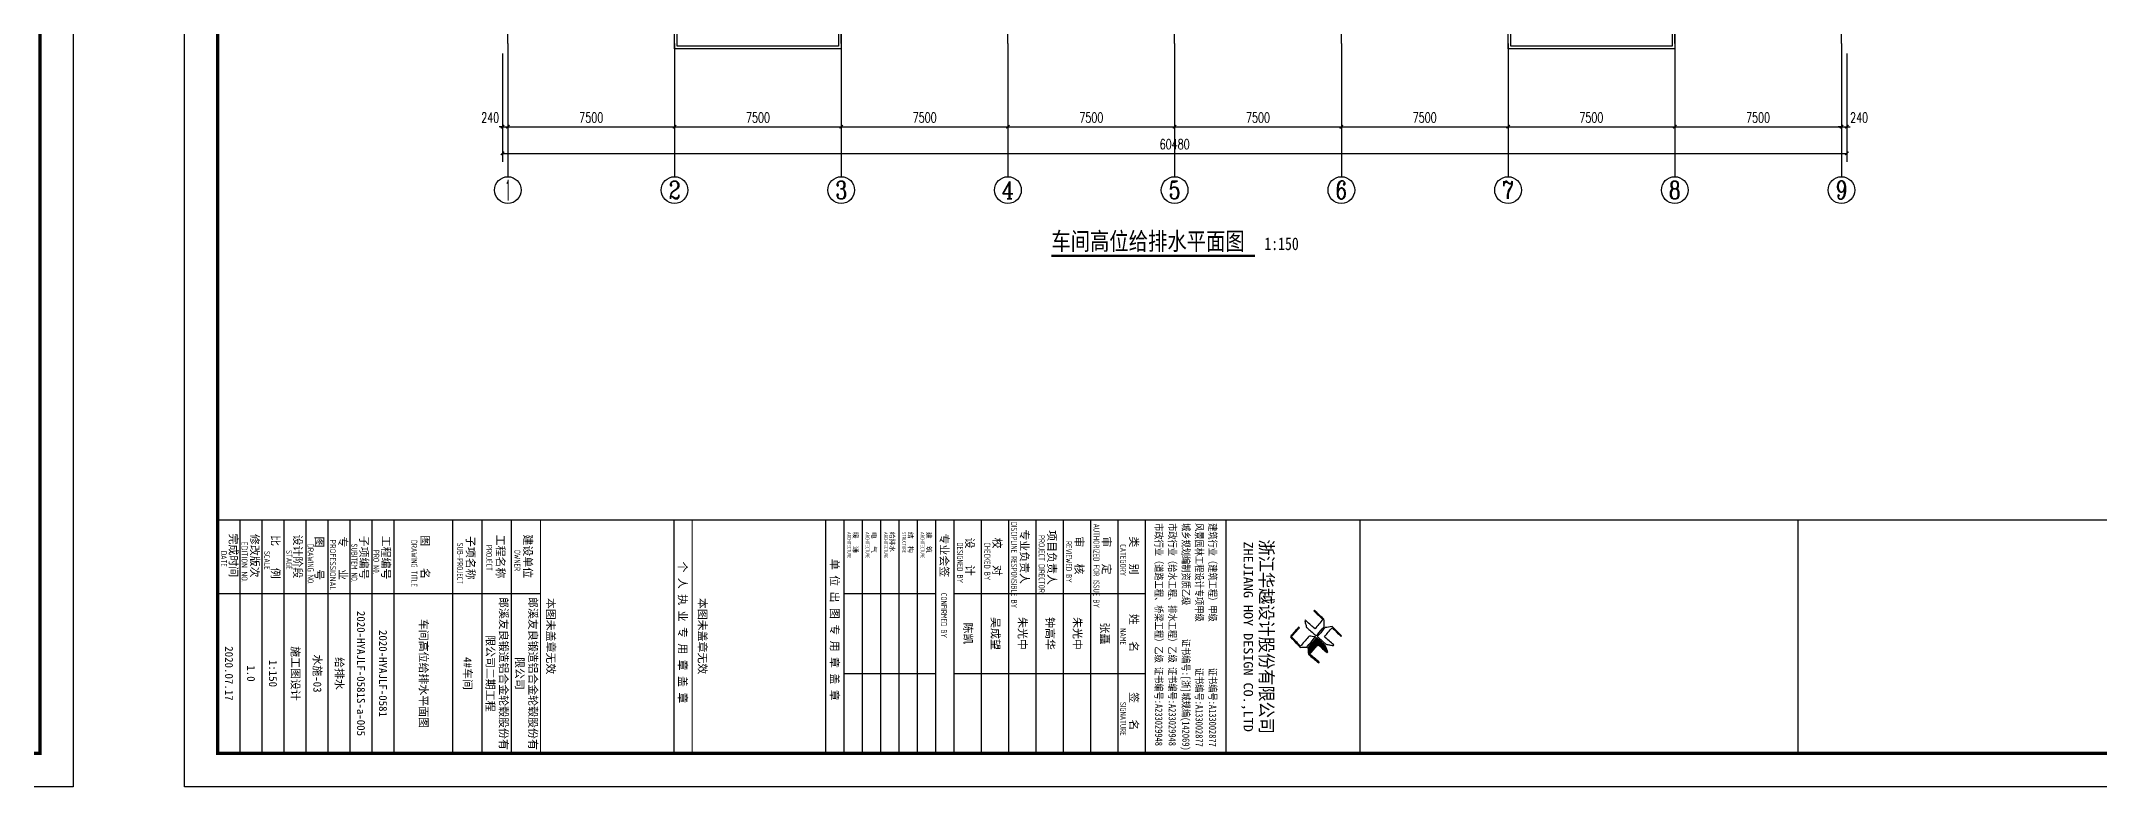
# Model space of a CAD drawing. Extents: x 14168272 to 29396535, y -812963 to 33736.
# Drawn here: x 14764726 to 14857348, y -339170 to -305621 of the extents above; entities that cross this region are included whole.
import ezdxf
from ezdxf.enums import TextEntityAlignment as Align

# ---------------------------------------------------------------- set-up
doc = ezdxf.new("R2010")
doc.units = 0
doc.header["$LTSCALE"] = 1000
doc.header["$MEASUREMENT"] = 0
doc.linetypes.add('DOTE', pattern=[2.42, 2, -0.2, 0.02, -0.2])
for name, color, linetype in [('AXIS', 3, 'Continuous'), ('AXIS_TEXT', 7, 'Continuous'), ('DIM_SYMB', 3, 'Continuous'), ('DOTE', 8, 'DOTE'), ('PUB_TEXT', 7, 'Continuous'), ('PUB_TITLE', 4, 'Continuous'), ('TK', 4, 'Continuous')]:
    doc.layers.add(name, color=color, linetype=linetype)
doc.styles.add('-宋体', font='', dxfattribs={"width": 0.8})
doc.styles.add('_TCH_AXIS', font='COMPLEX', dxfattribs={"bigfont": 'GBCBIG'})
doc.styles.add('_TCH_DIM_T3', font='SIMPLEX', dxfattribs={"width": 0.705882, "bigfont": 'GBCBIG'})
doc.styles.add('COMPLEX', font='COMPLEX')
doc.styles.add('HT', font='simhei.ttf', dxfattribs={"width": 0.8})
doc.styles.add('TSSD_REIN', font='tssdeng.shx', dxfattribs={"width": 0.7, "bigfont": 'tssdchn.shx'})
doc.styles.add('YAYA', font='', dxfattribs={"width": 0.8, "height": 1})
doc.styles.add('图签宋体', font='', dxfattribs={"height": 300})
doc.styles.add('图签黑体', font='simhei.ttf', dxfattribs={"height": 550})
doc.styles.get('-宋体').set_extended_font_data('SimSun')
doc.styles.get('YAYA').set_extended_font_data('SimSun')
doc.styles.get('图签宋体').set_extended_font_data('NSimSun')
doc.dimstyles.new('_TCH_ARCH&&150', dxfattribs={"dimtxt": 446.25, "dimasz": 150, "dimexe": 375, "dimexo": 450, "dimgap": 189.375, "dimtad": 1, "dimdec": 0, "dimzin": 0, "dimdsep": 46, "dimtxsty": '_TCH_DIM_T3', "dimblk": 'ARCHTICK', "dimcen": 0.09, "dimclrt": 7, "dimazin": 2, "dimtfac": 1, "dimtdec": 0, "dimtix": 1, "dimtmove": 2, "dimatfit": 3, "dimfxl": 0, "dimtolj": 1, "dimtzin": 0, "dimarcsym": 0})

# ---------------------------------------------------------------- blocks, each defined once
blk = doc.blocks.new('GeYuanFrame_66184160', base_point=(20.09, 4.53))
at = {"layer": 'TK'}
blk.add_lwpolyline([(20.09, 4.53), (20.09, 598.53), (1071.09, 598.53), (1071.09, 4.53)], close=True, dxfattribs=at)
at = {"layer": 'TK', "const_width": 1}
blk.add_lwpolyline([(45.09, 588.53), (1061.09, 588.53), (1061.09, 14.53), (45.09, 14.53)], close=True, dxfattribs=at)
blk = doc.blocks.new('A$C053D6479')
at = {"layer": 'PUB_TITLE'}
h = blk.add_hatch(color=256, dxfattribs=at)
h.dxf.hatch_style = 1
edge = h.paths.add_edge_path()
edge.add_spline(control_points=[(1026, 827), (1105, 920), (1188, 1008), (1266, 1102)], knot_values=[13, 13, 13, 13, 14, 14, 14, 14], degree=3, periodic=0)
edge.add_spline(control_points=[(1266, 1102), (1258, 1111), (1249, 1119), (1239, 1116)], knot_values=[12, 12, 12, 12, 13, 13, 13, 13], degree=3, periodic=0)
edge.add_spline(control_points=[(1239, 1116), (1210, 1107), (1179, 1092), (1144, 1077)], knot_values=[11, 11, 11, 11, 12, 12, 12, 12], degree=3, periodic=0)
edge.add_spline(control_points=[(1144, 1077), (1109, 1063), (1069, 1053), (1047, 1038)], knot_values=[10, 10, 10, 10, 11, 11, 11, 11], degree=3, periodic=0)
edge.add_spline(control_points=[(1047, 1038), (1028, 1026), (1007, 992), (991, 972)], knot_values=[9, 9, 9, 9, 10, 10, 10, 10], degree=3, periodic=0)
edge.add_spline(control_points=[(991, 972), (942, 913), (899, 868), (849, 810)], knot_values=[8, 8, 8, 8, 9, 9, 9, 9], degree=3, periodic=0)
edge.add_spline(control_points=[(849, 810), (842, 801), (822, 776), (822, 775)], knot_values=[7, 7, 7, 7, 8, 8, 8, 8], degree=3, periodic=0)
edge.add_spline(control_points=[(822, 775), (823, 771), (848, 752), (859, 744)], knot_values=[6, 6, 6, 6, 7, 7, 7, 7], degree=3, periodic=0)
edge.add_spline(control_points=[(859, 744), (949, 670), (1035, 592), (1122, 521)], knot_values=[5, 5, 5, 5, 6, 6, 6, 6], degree=3, periodic=0)
edge.add_spline(control_points=[(1122, 521), (1153, 527), (1185, 530), (1217, 533)], knot_values=[4, 4, 4, 4, 5, 5, 5, 5], degree=3, periodic=0)
edge.add_spline(control_points=[(1217, 533), (1246, 535), (1293, 532), (1316, 542)], knot_values=[3, 3, 3, 3, 4, 4, 4, 4], degree=3, periodic=0)
edge.add_spline(control_points=[(1316, 542), (1327, 547), (1338, 565), (1349, 579)], knot_values=[2, 2, 2, 2, 3, 3, 3, 3], degree=3, periodic=0)
edge.add_spline(control_points=[(1349, 579), (1423, 670), (1507, 759), (1572, 848)], knot_values=[1, 1, 1, 1, 2, 2, 2, 2], degree=3, periodic=0)
edge.add_spline(control_points=[(1572, 848), (1564, 852), (1561, 861), (1551, 862)], knot_values=[0, 0, 0, 0, 1, 1, 1, 1], degree=3, periodic=0)
edge.add_spline(control_points=[(1551, 862), (1469, 769), (1393, 671), (1310, 579)], knot_values=[15, 15, 15, 15, 16, 16, 16, 16], degree=3, periodic=0)
edge.add_spline(control_points=[(1310, 579), (1216, 662), (1118, 742), (1026, 827)], knot_values=[14, 14, 14, 14, 15, 15, 15, 15], degree=3, periodic=0)
at = {"layer": 'TK'}
for points, knots in [([(1031, 1298), (1066, 1286), (1054, 1262), (1045, 1224), (1036, 1188), (1031, 1158), (1024, 1121), (1020, 1104), (1017, 1085), (1012, 1071), (1004, 1052), (976, 1026), (956, 1003), (906, 946), (866, 899), (814, 839), (806, 829), (789, 806), (787, 806), (777, 804), (728, 856), (719, 864), (651, 922), (580, 978), (514, 1036), (509, 1106), (488, 1176), (479, 1247), (570, 1343), (663, 1436), (758, 1526), (764, 1523), (768, 1518), (774, 1515), (693, 1422), (599, 1343), (520, 1249), (607, 1171), (698, 1096), (789, 1021), (874, 1109), (950, 1206), (1031, 1298)], [0, 0, 0, 0, 1, 1, 1, 2, 2, 2, 3, 3, 3, 4, 4, 4, 5, 5, 5, 6, 6, 6, 7, 7, 7, 8, 8, 8, 9, 9, 9, 10, 10, 10, 11, 11, 11, 12, 12, 12, 13, 13, 13, 14, 14, 14, 14]), ([(555, 949), (624, 891), (699, 833), (760, 773), (689, 691), (614, 604), (539, 517), (529, 505), (516, 487), (506, 482), (492, 475), (469, 472), (452, 467), (416, 456), (383, 448), (342, 438), (323, 433), (297, 422), (293, 440), (291, 452), (313, 470), (322, 480), (400, 566), (477, 652), (553, 736), (460, 815), (366, 894), (270, 970), (183, 883), (101, 791), (16, 703), (-18, 714), (9, 735), (28, 755), (103, 838), (192, 930), (266, 1005), (319, 1009), (387, 1005), (442, 1007), (456, 1008), (472, 1011), (485, 1007), (507, 1000), (534, 967), (555, 949)], [0, 0, 0, 0, 1, 1, 1, 2, 2, 2, 3, 3, 3, 4, 4, 4, 5, 5, 5, 6, 6, 6, 7, 7, 7, 8, 8, 8, 9, 9, 9, 10, 10, 10, 11, 11, 11, 12, 12, 12, 13, 13, 13, 14, 14, 14, 15, 15, 15, 15]), ([(1097, 490), (1100, 425), (1106, 361), (1107, 294), (1018, 207), (925, 121), (830, 33), (818, 21), (800, 0), (787, 0), (768, -1), (725, 49), (712, 60), (662, 103), (616, 143), (568, 186), (545, 207), (518, 224), (499, 250), (501, 259), (511, 261), (516, 267), (609, 192), (696, 111), (785, 33), (883, 118), (977, 208), (1070, 298), (992, 373), (892, 456), (803, 534), (791, 544), (768, 561), (766, 569), (761, 588), (776, 634), (780, 655), (785, 690), (788, 721), (795, 746), (897, 661), (998, 576), (1097, 490)], [0, 0, 0, 0, 1, 1, 1, 2, 2, 2, 3, 3, 3, 4, 4, 4, 5, 5, 5, 6, 6, 6, 7, 7, 7, 8, 8, 8, 9, 9, 9, 10, 10, 10, 11, 11, 11, 12, 12, 12, 13, 13, 13, 14, 14, 14, 14]), ([(1551, 862), (1561, 861), (1564, 852), (1572, 848), (1507, 759), (1423, 670), (1349, 579), (1338, 565), (1327, 547), (1316, 542), (1293, 532), (1246, 535), (1217, 533), (1185, 530), (1153, 527), (1122, 521), (1035, 592), (949, 670), (859, 744), (848, 752), (823, 771), (822, 775), (822, 776), (842, 801), (849, 810), (899, 868), (942, 913), (991, 972), (1007, 992), (1028, 1026), (1047, 1038), (1069, 1053), (1109, 1063), (1144, 1077), (1179, 1092), (1210, 1107), (1239, 1116), (1249, 1119), (1258, 1111), (1266, 1102), (1188, 1008), (1105, 920), (1026, 827), (1118, 742), (1216, 662), (1310, 579), (1393, 671), (1469, 769), (1551, 862)], [0, 0, 0, 0, 1, 1, 1, 2, 2, 2, 3, 3, 3, 4, 4, 4, 5, 5, 5, 6, 6, 6, 7, 7, 7, 8, 8, 8, 9, 9, 9, 10, 10, 10, 11, 11, 11, 12, 12, 12, 13, 13, 13, 14, 14, 14, 15, 15, 15, 16, 16, 16, 16])]:
    blk.add_open_spline(points, degree=3, knots=knots, dxfattribs=at)
blk = doc.blocks.new('GeYuanFrame_34818471', base_point=(20.09, 4.53))
at = {"layer": 'PUB_TITLE'}
for points in [[(1013.09, 235.33), (1013.09, 292.73)], [(1037.09, 235.33), (1037.09, 292.73)], [(1013.09, 202.33), (1013.09, 229.83)], [(1037.09, 202.33), (1037.09, 229.83)], [(1013.09, 14.53), (1013.09, 111.33)]]:
    blk.add_lwpolyline(points, dxfattribs=at)
at = {"layer": 'TK'}
for p, q in [((991.09, 316.93), (1061.09, 316.93)), ((991.09, 284.53), (1061.09, 284.53)), ((991.09, 276.33), (1061.09, 276.33)), ((991.09, 268.13), (1061.09, 268.13)), ((991.09, 259.93), (1061.09, 259.93)), ((991.09, 251.73), (1061.09, 251.73)), ((991.09, 243.53), (1061.09, 243.53)), ((991.09, 235.33), (1061.09, 235.33)), ((991.09, 235.33), (1061.09, 235.33)), ((991.09, 102.53), (1061.09, 102.53)), ((991.09, 93.73), (1061.09, 93.73)), ((991.09, 84.93), (1013.09, 84.93)), ((991.09, 84.93), (1061.09, 84.93)), ((991.09, 67.37), (1061.09, 67.37)), ((991.09, 67.33), (1061.09, 67.33)), ((991.09, 60.77), (1061.09, 60.77)), ((991.09, 54.17), (1061.09, 54.17)), ((991.09, 47.57), (1061.09, 47.57)), ((991.09, 40.97), (1061.09, 40.97)), ((991.09, 34.37), (1061.09, 34.37)), ((991.09, 27.77), (1061.09, 27.77)), ((991.09, 21.17), (1061.09, 21.17)), ((991.09, 14.53), (1061.09, 14.53))]:
    blk.add_line(p, q, dxfattribs=at)
blk.add_lwpolyline([(20.09, 4.53), (20.09, 598.53), (1071.09, 598.53), (1071.09, 4.53)], close=True, dxfattribs=at)
at = {"layer": 'TK', "const_width": 1}
blk.add_lwpolyline([(45.09, 588.53), (1061.09, 588.53), (1061.09, 14.53), (45.09, 14.53)], close=True, dxfattribs=at)
at = {"layer": 'TK'}
for points, const_width in [([(991.09, 588.53), (991.09, 14.53)], 0.4), ([(991.09, 488.5), (1061.09, 488.5)], 0.35), ([(991.09, 357.14), (1061.09, 357.14)], 0.35), ([(991.09, 292.73), (1061.09, 292.73)], 0.35), ([(991.09, 292.73), (1061.09, 292.73)], 0.35), ([(991.09, 235.33), (1061.09, 235.33)], 0.35), ([(991.09, 202.33), (1061.09, 202.33)], 0.35), ([(991.09, 156.83), (1061.09, 156.83)], 0.35), ([(991.09, 111.33), (1061.09, 111.33)], 0.35), ([(991.09, 67.37), (1061.09, 67.37)], 0.35)]:
    blk.add_lwpolyline(points, dxfattribs=dict(at, const_width=const_width))
for points in [[(991.09, 292.73), (1061.09, 292.73)], [(991.09, 235.33), (1061.09, 235.33)], [(991.09, 229.83), (1061.09, 229.83)], [(991.09, 224.33), (1061.09, 224.33)], [(991.09, 218.83), (1061.09, 218.83)], [(991.09, 213.33), (1061.09, 213.33)], [(991.09, 207.83), (1061.09, 207.83)], [(991.09, 202.33), (1061.09, 202.33)], [(991.09, 196.83), (1061.09, 196.83)], [(991.09, 151.33), (1061.09, 151.33)]]:
    blk.add_lwpolyline(points, dxfattribs=at)
at = {"layer": 'PUB_TITLE', "xscale": 0.01000000000021828, "yscale": 0.01000000000021828, "zscale": 0.01}
blk.add_blockref('A$C053D6479', (1018.19, 336.27), dxfattribs=at)
at = {"layer": 'TK'}
for s, height, style, width, p in [('浙江华越设计股份有限公司', 3.96, 'HT', 0.9, (1026.07, 329.16)), ('ZHEJIANG HOY DESIGN CO.,LTD', 2.8, '图签黑体', 1.11, (1026.06, 323.29))]:
    blk.add_text(s, height=height, dxfattribs=dict(at, style=style, width=width)).set_placement(p, align=Align.MIDDLE)
for s, height, style, width, p in [('建筑行业（建筑工程）甲级           证书编号:A133002877', 2.2, '-宋体', 0.8, (992, 311.83)), ('风景园林工程设计专项甲级           证书编号:A133002877', 2.2, '-宋体', 0.8, (992, 307.81)), ('城乡规划编制资质乙级        证书编号:[浙]城规编(142069)', 2.2, '-宋体', 0.8, (992, 303.82)), ('市政行业（给水工程、排水工程）乙级 证书编号:A233029948', 2.2, '-宋体', 0.8, (992, 299.74)), ('市政行业（道路工程、桥梁工程）乙级 证书编号:A233029948', 2.2, '-宋体', 0.8, (992, 295.69)), ('CATEGORY', 1.8, 'TSSD_REIN', 0.7, (998.32, 285.17)), ('NAME', 1.8, 'TSSD_REIN', 0.7, (1023.51, 285.17)), ('SIGNATURE', 1.8, 'TSSD_REIN', 0.7, (1045.66, 285.17)), ('AUTHORIZED FOR ISSUE BY', 1.8, 'TSSD_REIN', 0.7, (992.12, 277.17)), ('REVIEWED BY', 1.8, 'TSSD_REIN', 0.7, (997.36, 268.91)), ('PROJECT DIRECTOR', 1.8, 'TSSD_REIN', 0.7, (995.55, 260.74)), ('DISCIPLINE RESPONSIBLE BY', 1.8, 'TSSD_REIN', 0.7, (991.57, 252.48)), ('CHECKED BY', 1.8, 'TSSD_REIN', 0.7, (997.75, 244.44)), ('DESIGNED BY', 1.8, 'TSSD_REIN', 0.7, (997.76, 236.27)), ('CONFIRMED BY', 1.8, 'TSSD_REIN', 0.7, (1012.94, 231.42)), ('ARCHITECTURE', 1.08, 'TSSD_REIN', 0.7, (994.65, 225.34)), ('STRUCTURE', 1.08, 'TSSD_REIN', 0.7, (994.65, 219.84)), ('ARCHITECTURE', 1.08, 'TSSD_REIN', 0.7, (994.65, 214.34)), ('ARCHITECTURE', 1.08, 'TSSD_REIN', 0.7, (994.65, 208.84)), ('ARCHITECTURE', 1.08, 'TSSD_REIN', 0.7, (994.65, 203.34)), ('OWNER', 1.8, 'TSSD_REIN', 0.7, (999.98, 103.48)), ('PROJECT', 1.8, 'TSSD_REIN', 0.7, (998.52, 95.02)), ('SUB-PROJECT', 1.8, 'TSSD_REIN', 0.7, (997.86, 86.3)), ('DRAWING TITLE', 1.8, 'TSSD_REIN', 0.7, (996.97, 72.53)), ('PRO N0.', 1.8, 'TSSD_REIN', 0.7, (1000.01, 61.15)), ('SUBITEM NO.', 1.8, 'TSSD_REIN', 0.7, (998.15, 54.58)), ('PROFESSIONAL', 1.8, 'TSSD_REIN', 0.8, (996.88, 48.15)), ('DRAWING NO.', 1.8, 'TSSD_REIN', 0.7, (998.19, 41.45)), ('STAGE', 1.8, 'TSSD_REIN', 0.7, (1000.09, 35.03)), ('SCALE', 1.8, 'TSSD_REIN', 0.7, (1000.38, 28.42)), ('EDITION NO.', 1.8, 'TSSD_REIN', 0.8, (997.53, 21.64)), ('DATE', 1.8, 'TSSD_REIN', 0.7, (1000.33, 15.45))]:
    blk.add_text(s, height=height, dxfattribs=dict(at, style=style, width=width)).set_placement(p)
at = {"layer": 'TK', "style": '图签宋体'}
for s, height, p in [('类   别', 2.4, (995.97, 288.09)), ('姓   名', 2.4, (1019.2, 288.09)), ('签   名', 2.4, (1042.68, 288.09)), ('审   定', 2.4, (995.97, 279.89)), ('审   核', 2.4, (995.97, 271.69)), ('项目负责人', 2.4, (994.13, 263.49)), ('专业负责人', 2.4, (993.89, 255.29)), ('校   对', 2.4, (996.38, 247.09)), ('设   计', 2.4, (996.36, 238.89)), ('建  筑', 1.44, (994.61, 227.11)), ('专业会签', 2.4, (995.12, 231.24)), ('结  构', 1.44, (994.61, 221.61)), ('给排水', 1.44, (994.61, 216.11)), ('电  气', 1.44, (994.61, 210.61)), ('暖  通', 1.44, (994.61, 205.11)), ('单 位 出 图 专 用 章 盖 章', 2.4, (1002.72, 198.35)), ('本图未盖章无效', 2.4, (1014.43, 158.7)), ('个 人 执 业 专 用 章 盖 章', 2.4, (1003.52, 152.77)), ('本图未盖章无效', 2.4, (1014.43, 113.2)), ('建设单位', 2.4, (995.39, 106.33)), ('工程名称', 2.4, (995.47, 98.12)), ('子项名称', 2.4, (995.85, 89.14)), ('图    名', 2.4, (995.63, 75.5)), ('工程编号', 2.4, (995.77, 63.77)), ('子项编号', 2.4, (995.77, 57.19)), ('专    业', 2.4, (996.01, 50.88)), ('图    号', 2.4, (996.02, 43.77)), ('设计阶段', 2.4, (995.45, 37.32)), ('比    例', 2.4, (995.59, 30.63)), ('修改版次', 2.4, (995.24, 24.41)), ('完成时间', 2.4, (995.11, 18.02))]:
    blk.add_text(s, height=height, dxfattribs=at).set_placement(p)
at = {"layer": 'TK', "char_height": 2.4, "attachment_point": 5, "style": '图签宋体'}
for s, insert, width in [('张矗', (1025.09, 280.4), 24), ('朱光中', (1025.09, 272.23), 24), ('钟高华', (1025.09, 264.03), 24), ('朱光中', (1025.09, 255.76), 24), ('吴成望', (1025.09, 247.63), 24), ('陈凯', (1025.09, 239.43), 24), ('郎溪友良锻造铝合金轮毂股份有限公司', (1037.09, 106.93), 48), ('郎溪友良锻造铝合金轮毂股份有限公司二期工程', (1037.09, 98.13), 48), ('4#车间', (1037.09, 89.33), 48), ('车间高位给排水平面图', (1037.09, 76.13), 48), ('2020-HYAJLF-0581', (1037.09, 64.07), 48), ('2020-HYAJLF-0581S-a-005', (1037.09, 57.47), 48), ('给排水', (1037.09, 50.87), 48), ('水施-03', (1037.09, 44.27), 48), ('施工图设计', (1037.09, 37.67), 48), ('1:150', (1037.09, 31.07), 48), ('1.0', (1037.09, 24.47), 48), ('2020.07.17', (1037.09, 17.88), 48)]:
    blk.add_mtext(s, dxfattribs=dict(at, insert=insert, width=width))
blk = doc.blocks.new('_AXISO')
blk.add_circle((0, 0), 0.5)
at = {"layer": 'AXIS_TEXT', "style": 'COMPLEX', "width": 1.041667}
blk.add_attdef('A', text='', height=0.56, dxfattribs=at).set_placement((-0.25, -0.28), (0.25, -0.28), align=Align.FIT)
blk = doc.blocks.new('_ArchTick')
at = {"color": 0, "linetype": 'ByBlock', "const_width": 0.4}
blk.add_lwpolyline([(-0.5, -0.5), (0.5, 0.5)], dxfattribs=at)
blk = doc.blocks.new('*D213')
at = {"layer": 'AXIS', "color": 0, "lineweight": -2}
for p, q in [((14785483, -306170), (14785483, -311045)), ((14845963, -306170), (14845963, -311045)), ((14785483, -310670), (14845963, -310670))]:
    blk.add_line(p, q, dxfattribs=at)
at = {"layer": 'Defpoints', "color": 0}
for p in [(14785483, -305720), (14845963, -305720), (14845963, -310670)]:
    blk.add_point(p, dxfattribs=at)
at = {"layer": 'AXIS', "color": 0, "lineweight": -2, "xscale": 150, "yscale": 150, "zscale": 150, "rotation": 180}
blk.add_blockref('_ArchTick', (14785483, -310670), dxfattribs=at)
at = {"layer": 'AXIS', "color": 0, "lineweight": -2, "xscale": 150, "yscale": 150, "zscale": 150}
blk.add_blockref('_ArchTick', (14845963, -310670), dxfattribs=at)
at = {"layer": 'AXIS', "color": 7, "insert": (14815723, -310258), "char_height": 446.2, "attachment_point": 5, "style": '_TCH_DIM_T3'}
blk.add_mtext('\\A1;60480', dxfattribs=at)
blk = doc.blocks.new('*D214')
at = {"layer": 'AXIS', "color": 0, "lineweight": -2}
for p, q in [((14785483, -306170), (14785483, -309845)), ((14785723, -306170), (14785723, -309845)), ((14785483, -309470), (14785333, -309470)), ((14785483, -309470), (14785723, -309470)), ((14785723, -309470), (14785873, -309470))]:
    blk.add_line(p, q, dxfattribs=at)
at = {"layer": 'Defpoints', "color": 0}
for p in [(14785483, -305720), (14785723, -305720), (14785723, -309470)]:
    blk.add_point(p, dxfattribs=at)
at = {"layer": 'AXIS', "color": 0, "lineweight": -2, "xscale": 150, "yscale": 150, "zscale": 150}
blk.add_blockref('_ArchTick', (14785483, -309470), dxfattribs=at)
at = {"layer": 'AXIS', "color": 0, "lineweight": -2, "xscale": 150, "yscale": 150, "zscale": 150, "rotation": 180}
blk.add_blockref('_ArchTick', (14785723, -309470), dxfattribs=at)
at = {"layer": 'AXIS', "color": 7, "insert": (14784928, -309058), "char_height": 446.2, "attachment_point": 5, "style": '_TCH_DIM_T3'}
blk.add_mtext('\\A1;240', dxfattribs=at)
blk = doc.blocks.new('*D215')
at = {"layer": 'AXIS', "color": 0, "lineweight": -2}
for p, q in [((14785723, -306170), (14785723, -309845)), ((14793223, -306170), (14793223, -309845)), ((14785723, -309470), (14793223, -309470))]:
    blk.add_line(p, q, dxfattribs=at)
at = {"layer": 'Defpoints', "color": 0}
for p in [(14785723, -305720), (14793223, -305720), (14793223, -309470)]:
    blk.add_point(p, dxfattribs=at)
at = {"layer": 'AXIS', "color": 0, "lineweight": -2, "xscale": 150, "yscale": 150, "zscale": 150, "rotation": 180}
blk.add_blockref('_ArchTick', (14785723, -309470), dxfattribs=at)
at = {"layer": 'AXIS', "color": 0, "lineweight": -2, "xscale": 150, "yscale": 150, "zscale": 150}
blk.add_blockref('_ArchTick', (14793223, -309470), dxfattribs=at)
at = {"layer": 'AXIS', "color": 7, "insert": (14789473, -309058), "char_height": 446.2, "attachment_point": 5, "style": '_TCH_DIM_T3'}
blk.add_mtext('\\A1;7500', dxfattribs=at)
blk = doc.blocks.new('*D216')
at = {"layer": 'AXIS', "color": 0, "lineweight": -2}
for p, q in [((14793223, -306170), (14793223, -309845)), ((14800723, -306170), (14800723, -309845)), ((14793223, -309470), (14800723, -309470))]:
    blk.add_line(p, q, dxfattribs=at)
at = {"layer": 'Defpoints', "color": 0}
for p in [(14793223, -305720), (14800723, -305720), (14800723, -309470)]:
    blk.add_point(p, dxfattribs=at)
at = {"layer": 'AXIS', "color": 0, "lineweight": -2, "xscale": 150, "yscale": 150, "zscale": 150, "rotation": 180}
blk.add_blockref('_ArchTick', (14793223, -309470), dxfattribs=at)
at = {"layer": 'AXIS', "color": 0, "lineweight": -2, "xscale": 150, "yscale": 150, "zscale": 150}
blk.add_blockref('_ArchTick', (14800723, -309470), dxfattribs=at)
at = {"layer": 'AXIS', "color": 7, "insert": (14796973, -309058), "char_height": 446.2, "attachment_point": 5, "style": '_TCH_DIM_T3'}
blk.add_mtext('\\A1;7500', dxfattribs=at)
blk = doc.blocks.new('*D217')
at = {"layer": 'AXIS', "color": 0, "lineweight": -2}
for p, q in [((14800723, -306170), (14800723, -309845)), ((14808223, -306170), (14808223, -309845)), ((14800723, -309470), (14808223, -309470))]:
    blk.add_line(p, q, dxfattribs=at)
at = {"layer": 'Defpoints', "color": 0}
for p in [(14800723, -305720), (14808223, -305720), (14808223, -309470)]:
    blk.add_point(p, dxfattribs=at)
at = {"layer": 'AXIS', "color": 0, "lineweight": -2, "xscale": 150, "yscale": 150, "zscale": 150, "rotation": 180}
blk.add_blockref('_ArchTick', (14800723, -309470), dxfattribs=at)
at = {"layer": 'AXIS', "color": 0, "lineweight": -2, "xscale": 150, "yscale": 150, "zscale": 150}
blk.add_blockref('_ArchTick', (14808223, -309470), dxfattribs=at)
at = {"layer": 'AXIS', "color": 7, "insert": (14804473, -309058), "char_height": 446.2, "attachment_point": 5, "style": '_TCH_DIM_T3'}
blk.add_mtext('\\A1;7500', dxfattribs=at)
blk = doc.blocks.new('*D218')
at = {"layer": 'AXIS', "color": 0, "lineweight": -2}
for p, q in [((14808223, -306170), (14808223, -309845)), ((14815723, -306170), (14815723, -309845)), ((14808223, -309470), (14815723, -309470))]:
    blk.add_line(p, q, dxfattribs=at)
at = {"layer": 'Defpoints', "color": 0}
for p in [(14808223, -305720), (14815723, -305720), (14815723, -309470)]:
    blk.add_point(p, dxfattribs=at)
at = {"layer": 'AXIS', "color": 0, "lineweight": -2, "xscale": 150, "yscale": 150, "zscale": 150, "rotation": 180}
blk.add_blockref('_ArchTick', (14808223, -309470), dxfattribs=at)
at = {"layer": 'AXIS', "color": 0, "lineweight": -2, "xscale": 150, "yscale": 150, "zscale": 150}
blk.add_blockref('_ArchTick', (14815723, -309470), dxfattribs=at)
at = {"layer": 'AXIS', "color": 7, "insert": (14811973, -309058), "char_height": 446.2, "attachment_point": 5, "style": '_TCH_DIM_T3'}
blk.add_mtext('\\A1;7500', dxfattribs=at)
blk = doc.blocks.new('*D219')
at = {"layer": 'AXIS', "color": 0, "lineweight": -2}
for p, q in [((14815723, -306170), (14815723, -309845)), ((14823223, -306170), (14823223, -309845)), ((14815723, -309470), (14823223, -309470))]:
    blk.add_line(p, q, dxfattribs=at)
at = {"layer": 'Defpoints', "color": 0}
for p in [(14815723, -305720), (14823223, -305720), (14823223, -309470)]:
    blk.add_point(p, dxfattribs=at)
at = {"layer": 'AXIS', "color": 0, "lineweight": -2, "xscale": 150, "yscale": 150, "zscale": 150, "rotation": 180}
blk.add_blockref('_ArchTick', (14815723, -309470), dxfattribs=at)
at = {"layer": 'AXIS', "color": 0, "lineweight": -2, "xscale": 150, "yscale": 150, "zscale": 150}
blk.add_blockref('_ArchTick', (14823223, -309470), dxfattribs=at)
at = {"layer": 'AXIS', "color": 7, "insert": (14819473, -309058), "char_height": 446.2, "attachment_point": 5, "style": '_TCH_DIM_T3'}
blk.add_mtext('\\A1;7500', dxfattribs=at)
blk = doc.blocks.new('*D220')
at = {"layer": 'AXIS', "color": 0, "lineweight": -2}
for p, q in [((14823223, -306170), (14823223, -309845)), ((14830723, -306170), (14830723, -309845)), ((14823223, -309470), (14830723, -309470))]:
    blk.add_line(p, q, dxfattribs=at)
at = {"layer": 'Defpoints', "color": 0}
for p in [(14823223, -305720), (14830723, -305720), (14830723, -309470)]:
    blk.add_point(p, dxfattribs=at)
at = {"layer": 'AXIS', "color": 0, "lineweight": -2, "xscale": 150, "yscale": 150, "zscale": 150, "rotation": 180}
blk.add_blockref('_ArchTick', (14823223, -309470), dxfattribs=at)
at = {"layer": 'AXIS', "color": 0, "lineweight": -2, "xscale": 150, "yscale": 150, "zscale": 150}
blk.add_blockref('_ArchTick', (14830723, -309470), dxfattribs=at)
at = {"layer": 'AXIS', "color": 7, "insert": (14826973, -309058), "char_height": 446.2, "attachment_point": 5, "style": '_TCH_DIM_T3'}
blk.add_mtext('\\A1;7500', dxfattribs=at)
blk = doc.blocks.new('*D221')
at = {"layer": 'AXIS', "color": 0, "lineweight": -2}
for p, q in [((14830723, -306170), (14830723, -309845)), ((14838223, -306170), (14838223, -309845)), ((14830723, -309470), (14838223, -309470))]:
    blk.add_line(p, q, dxfattribs=at)
at = {"layer": 'Defpoints', "color": 0}
for p in [(14830723, -305720), (14838223, -305720), (14838223, -309470)]:
    blk.add_point(p, dxfattribs=at)
at = {"layer": 'AXIS', "color": 0, "lineweight": -2, "xscale": 150, "yscale": 150, "zscale": 150, "rotation": 180}
blk.add_blockref('_ArchTick', (14830723, -309470), dxfattribs=at)
at = {"layer": 'AXIS', "color": 0, "lineweight": -2, "xscale": 150, "yscale": 150, "zscale": 150}
blk.add_blockref('_ArchTick', (14838223, -309470), dxfattribs=at)
at = {"layer": 'AXIS', "color": 7, "insert": (14834473, -309058), "char_height": 446.2, "attachment_point": 5, "style": '_TCH_DIM_T3'}
blk.add_mtext('\\A1;7500', dxfattribs=at)
blk = doc.blocks.new('*D222')
at = {"layer": 'AXIS', "color": 0, "lineweight": -2}
for p, q in [((14838223, -306170), (14838223, -309845)), ((14845723, -306170), (14845723, -309845)), ((14838223, -309470), (14845723, -309470))]:
    blk.add_line(p, q, dxfattribs=at)
at = {"layer": 'Defpoints', "color": 0}
for p in [(14838223, -305720), (14845723, -305720), (14845723, -309470)]:
    blk.add_point(p, dxfattribs=at)
at = {"layer": 'AXIS', "color": 0, "lineweight": -2, "xscale": 150, "yscale": 150, "zscale": 150, "rotation": 180}
blk.add_blockref('_ArchTick', (14838223, -309470), dxfattribs=at)
at = {"layer": 'AXIS', "color": 0, "lineweight": -2, "xscale": 150, "yscale": 150, "zscale": 150}
blk.add_blockref('_ArchTick', (14845723, -309470), dxfattribs=at)
at = {"layer": 'AXIS', "color": 7, "insert": (14841973, -309058), "char_height": 446.2, "attachment_point": 5, "style": '_TCH_DIM_T3'}
blk.add_mtext('\\A1;7500', dxfattribs=at)
blk = doc.blocks.new('*D223')
at = {"layer": 'AXIS', "color": 0, "lineweight": -2}
for p, q in [((14845723, -306170), (14845723, -309845)), ((14845963, -306170), (14845963, -309845)), ((14845723, -309470), (14845573, -309470)), ((14845723, -309470), (14845963, -309470)), ((14845963, -309470), (14846113, -309470))]:
    blk.add_line(p, q, dxfattribs=at)
at = {"layer": 'Defpoints', "color": 0}
for p in [(14845723, -305720), (14845963, -305720), (14845963, -309470)]:
    blk.add_point(p, dxfattribs=at)
at = {"layer": 'AXIS', "color": 0, "lineweight": -2, "xscale": 150, "yscale": 150, "zscale": 150}
blk.add_blockref('_ArchTick', (14845723, -309470), dxfattribs=at)
at = {"layer": 'AXIS', "color": 0, "lineweight": -2, "xscale": 150, "yscale": 150, "zscale": 150, "rotation": 180}
blk.add_blockref('_ArchTick', (14845963, -309470), dxfattribs=at)
at = {"layer": 'AXIS', "color": 7, "insert": (14846518, -309058), "char_height": 446.2, "attachment_point": 5, "style": '_TCH_DIM_T3'}
blk.add_mtext('\\A1;240', dxfattribs=at)

msp = doc.modelspace()

# ---------------------------------------------------------------- linework, layer by layer
at = {"ltscale": 0.5}
for points in [[(14800722.6, -304460.3), (14800722.6, -305960.3), (14793222.6, -305960.3), (14793222.6, -304460.3)], [(14800602.6, -304460.3), (14800602.6, -305840.3), (14793342.6, -305840.3), (14793342.6, -304460.3)], [(14838222.6, -304460.3), (14838222.6, -305960.3), (14830722.6, -305960.3), (14830722.6, -304460.3)], [(14838102.6, -304460.3), (14838102.6, -305840.3), (14830842.6, -305840.3), (14830842.6, -304460.3)]]:
    msp.add_lwpolyline(points, dxfattribs=at)
at = {"layer": 'AXIS'}
for p, q in [((14785722.6, -305720.3), (14785722.6, -311720.3)), ((14793222.6, -305720.3), (14793222.6, -311720.3)), ((14800722.6, -305720.3), (14800722.6, -311720.3)), ((14808222.6, -305720.3), (14808222.6, -311720.3)), ((14815722.6, -305720.3), (14815722.6, -311720.3)), ((14823222.6, -305720.3), (14823222.6, -311720.3)), ((14830722.6, -305720.3), (14830722.6, -311720.3)), ((14838222.6, -305720.3), (14838222.6, -311720.3)), ((14845722.6, -305720.3), (14845722.6, -311720.3))]:
    msp.add_line(p, q, dxfattribs=at)
at = {"layer": 'DIM_SYMB'}
for points in [[(14796972.6, -304600.3, 0, 0, 0), (14796972.6, -305250.3, 120, 0, 0), (14796972.6, -305700.3, 0, 0, 0)], [(14834472.6, -304600.3, 0, 0, 0), (14834472.6, -305250.3, 120, 0, 0), (14834472.6, -305700.3, 0, 0, 0)]]:
    msp.add_lwpolyline(points, format="xyseb", dxfattribs=at)
at = {"layer": 'DIM_SYMB', "const_width": 105}
msp.add_lwpolyline([(14810174.2, -315283.1), (14819337.1, -315283.1)], dxfattribs=at)
at = {"layer": 'DOTE'}
for p, q in [((14785722.6, -305720.3), (14785722.6, -206720.3)), ((14793222.6, -305720.3), (14793222.6, -206720.3)), ((14800722.6, -305720.3), (14800722.6, -206720.3)), ((14808222.6, -305720.3), (14808222.6, -206720.3)), ((14815722.6, -305720.3), (14815722.6, -206720.3)), ((14823222.6, -305720.3), (14823222.6, -206720.3)), ((14830722.6, -305720.3), (14830722.6, -206720.3)), ((14838222.6, -305720.3), (14838222.6, -206720.3)), ((14845722.6, -305720.3), (14845722.6, -206720.3))]:
    msp.add_line(p, q, dxfattribs=at)

# ---------------------------------------------------------------- block references
at = {"xscale": 150, "yscale": 150, "zscale": 150, "rotation": 270}
for name, p in [('GeYuanFrame_66184160', (14677072.6, -181520.3)), ('GeYuanFrame_34818471', (14771172.6, -181520.3))]:
    msp.add_blockref(name, p, dxfattribs=at)
at = {"layer": 'AXIS'}
ref = msp.add_blockref('_AXISO', (14785722.6, -312320.3), dxfattribs=dict(at, xscale=1200, yscale=1200, zscale=1200))
ref.add_attrib('A', '1', dxfattribs={"layer": 'AXIS_TEXT', "ltscale": 0.5, "height": 933.9, "style": '_TCH_AXIS', "width": 0.555556}).set_placement((14785611.4, -312787.3), (14785833.8, -312787.3), align=Align.FIT)
ref = msp.add_blockref('_AXISO', (14793222.6, -312320.3), dxfattribs=dict(at, xscale=1200, yscale=1200, zscale=1200))
ref.add_attrib('A', '2', dxfattribs={"layer": 'AXIS_TEXT', "ltscale": 0.5, "height": 798.8, "style": '_TCH_AXIS'}).set_placement((14792956.3, -312719.7), (14793488.8, -312719.7), align=Align.FIT)
ref = msp.add_blockref('_AXISO', (14800722.6, -312320.3), dxfattribs=dict(at, xscale=1200, yscale=1200, zscale=1200))
ref.add_attrib('A', '3', dxfattribs={"layer": 'AXIS_TEXT', "ltscale": 0.5, "height": 798.8, "style": '_TCH_AXIS'}).set_placement((14800456.3, -312719.7), (14800988.8, -312719.7), align=Align.FIT)
ref = msp.add_blockref('_AXISO', (14808222.6, -312320.3), dxfattribs=dict(at, xscale=1200, yscale=1200, zscale=1200))
ref.add_attrib('A', '4', dxfattribs={"layer": 'AXIS_TEXT', "ltscale": 0.5, "height": 781.2, "style": '_TCH_AXIS', "width": 0.9375}).set_placement((14807943.6, -312710.9), (14808501.6, -312710.9), align=Align.FIT)
ref = msp.add_blockref('_AXISO', (14815722.6, -312320.3), dxfattribs=dict(at, xscale=1200, yscale=1200, zscale=1200))
ref.add_attrib('A', '5', dxfattribs={"layer": 'AXIS_TEXT', "ltscale": 0.5, "height": 798.8, "style": '_TCH_AXIS'}).set_placement((14815456.3, -312719.7), (14815988.8, -312719.7), align=Align.FIT)
ref = msp.add_blockref('_AXISO', (14823222.6, -312320.3), dxfattribs=dict(at, xscale=1200, yscale=1200, zscale=1200))
ref.add_attrib('A', '6', dxfattribs={"layer": 'AXIS_TEXT', "ltscale": 0.5, "height": 816.3, "style": '_TCH_AXIS', "width": 0.928571}).set_placement((14822969.9, -312728.5), (14823475.2, -312728.5), align=Align.FIT)
ref = msp.add_blockref('_AXISO', (14830722.6, -312320.3), dxfattribs=dict(at, xscale=1200, yscale=1200, zscale=1200))
ref.add_attrib('A', '7', dxfattribs={"layer": 'AXIS_TEXT', "ltscale": 0.5, "height": 798.8, "style": '_TCH_AXIS'}).set_placement((14830456.3, -312719.7), (14830988.8, -312719.7), align=Align.FIT)
ref = msp.add_blockref('_AXISO', (14838222.6, -312320.3), dxfattribs=dict(at, xscale=1200, yscale=1200, zscale=1200))
ref.add_attrib('A', '8', dxfattribs={"layer": 'AXIS_TEXT', "ltscale": 0.5, "height": 798.8, "style": '_TCH_AXIS'}).set_placement((14837956.3, -312719.7), (14838488.8, -312719.7), align=Align.FIT)
ref = msp.add_blockref('_AXISO', (14845722.6, -312320.3), dxfattribs=dict(at, xscale=1200, yscale=1200, zscale=1200))
ref.add_attrib('A', '9', dxfattribs={"layer": 'AXIS_TEXT', "ltscale": 0.5, "height": 816.3, "style": '_TCH_AXIS', "width": 0.928571}).set_placement((14845469.9, -312728.5), (14845975.2, -312728.5), align=Align.FIT)

# ---------------------------------------------------------------- texts
at = {"layer": 'PUB_TEXT', "style": 'YAYA', "width": 0.8}
for s, height, p in [('车间高位给排水平面图', 797.47, (14810174.2, -315020.3)), ('1:150', 569.62, (14819757.1, -315020.3))]:
    msp.add_text(s, height=height, dxfattribs=at).set_placement(p)

# ---------------------------------------------------------------- dimensions: what is measured, and where the dimension line sits
at = {"layer": 'AXIS'}
for base, p1, p2, picture, middle in [((14785722.6, -309470.3), (14785482.6, -305720.3), (14785722.6, -305720.3), '*D214', (14784927.6, -309057.8)), ((14845962.6, -309470.3), (14845722.6, -305720.3), (14845962.6, -305720.3), '*D223', (14846517.6, -309057.8))]:
    dim = msp.add_linear_dim(base=base, p1=p1, p2=p2, angle=0, text='240', dimstyle='_TCH_ARCH&&150', dxfattribs=at)
    dim.commit()
    dim.dimension.update_dxf_attribs({"geometry": picture, "text_midpoint": middle, "dimtype": 161})
for p1, p2, distance, text, picture, middle in [((14785482.6, -305720.3), (14845962.6, -305720.3), -4950, '60480', '*D213', (14815722.6, -310257.8)), ((14785722.6, -305720.3), (14793222.6, -305720.3), -3750, '7500', '*D215', (14789472.6, -309057.8)), ((14793222.6, -305720.3), (14800722.6, -305720.3), -3750, '7500', '*D216', (14796972.6, -309057.8)), ((14800722.6, -305720.3), (14808222.6, -305720.3), -3750, '7500', '*D217', (14804472.6, -309057.8)), ((14808222.6, -305720.3), (14815722.6, -305720.3), -3750, '7500', '*D218', (14811972.6, -309057.8)), ((14815722.6, -305720.3), (14823222.6, -305720.3), -3750, '7500', '*D219', (14819472.6, -309057.8)), ((14823222.6, -305720.3), (14830722.6, -305720.3), -3750, '7500', '*D220', (14826972.6, -309057.8)), ((14830722.6, -305720.3), (14838222.6, -305720.3), -3750, '7500', '*D221', (14834472.6, -309057.8)), ((14838222.6, -305720.3), (14845722.6, -305720.3), -3750, '7500', '*D222', (14841972.6, -309057.8))]:
    dim = msp.add_aligned_dim(p1=p1, p2=p2, distance=distance, text=text, dimstyle='_TCH_ARCH&&150', dxfattribs=at)
    dim.commit()
    dim.dimension.update_dxf_attribs({"geometry": picture, "text_midpoint": middle})

doc.saveas('drawing.dxf')
